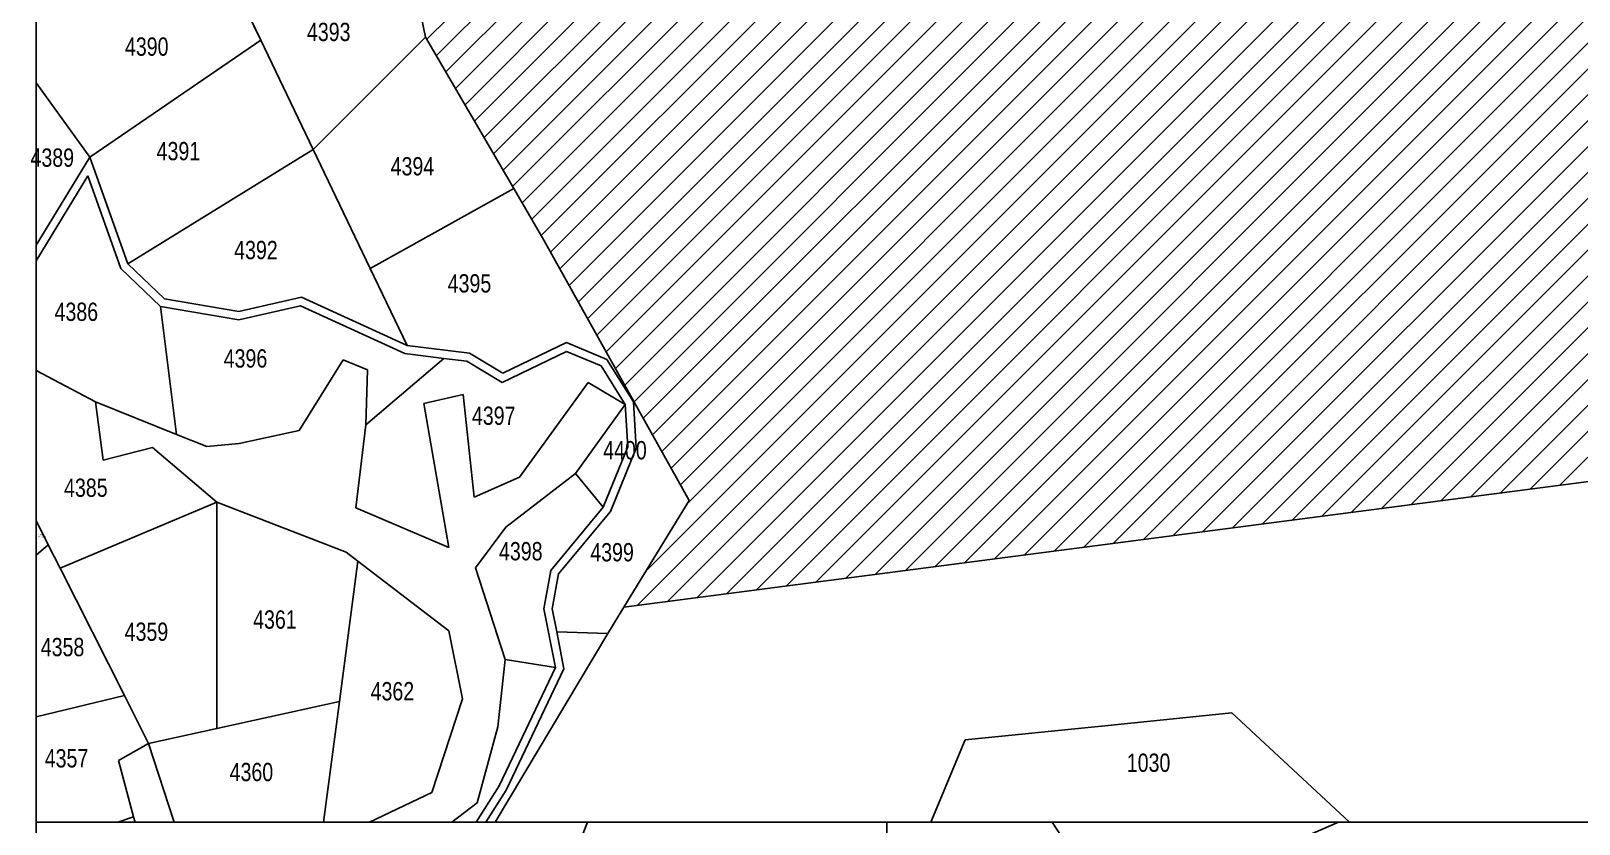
# Model space of a CAD drawing. Header units: metres. Extents: x -750 to 1235, y -4011 to -2636.
# Drawn here: x -750.2 to -538.8, y -2933.1 to -2824.8 of the extents above; entities that cross this region are included whole.
import ezdxf

# ---------------------------------------------------------------- set-up
doc = ezdxf.new("R2010")
doc.units = ezdxf.units.M
doc.header["$MEASUREMENT"] = 0
for name, color, linetype in [('EDIT2', 7, 'CONTINUOUS'), ('LOTS', 8, 'CONTINUOUS'), ('NO_LOT', 7, 'CONTINUOUS')]:
    doc.layers.add(name, color=color, linetype=linetype)
doc.styles.add('MtXpl_MS_Shell_Dlg_2', font='')
doc.styles.get('MtXpl_MS_Shell_Dlg_2').set_extended_font_data('MS Shell Dlg 2')

msp = doc.modelspace()

# ---------------------------------------------------------------- hatches: boundary and pattern name
at = {"layer": 'EDIT2'}
h = msp.add_hatch(dxfattribs=at)
h.set_pattern_fill('ANSI31', color=20, scale=20)
h.set_pattern_definition([(45, (-7466.406, -4264.5997), (-1.76776695, 1.76776695), [])])
h.paths.add_polyline_path([(-636.42, -2721.83), (-497.1, -2781.91), (-426.17, -2755.61), (-450.44, -2784.07), (-458.09, -2791.61), (-464.84, -2798.25), (-471.55, -2809.24), (-473.81, -2815.5), (-480.55, -2828.36), (-490.49, -2834.34), (-495.56, -2831.51), (-499.9, -2836.45), (-510.03, -2847.99), (-522.09, -2861.78), (-531.84, -2872.93), (-538.18, -2881.31), (-536.39, -2886.17), (-669.23, -2903.45), (-660.33, -2888.9), (-667.88, -2875.37), (-680.16, -2853.38), (-684.27, -2846.32), (-696.33, -2825.63), (-698.63, -2814.61), (-687.64, -2800.27), (-671.93, -2805.17), (-674.04, -2784.62), (-674.28, -2779.99), (-674.79, -2770.02), (-662.43, -2742.03), (-660.37, -2741.28), (-641.63, -2734.43)])

# ---------------------------------------------------------------- linework, layer by layer
at = {"layer": 'EDIT2', "color": 7}
for p, q in [((-749.54, -2635.63), (-749.54, -4010.63)), ((-749.54, -2932.83), (-377.07, -2932.83))]:
    msp.add_line(p, q, dxfattribs=at)
at = {"layer": 'LOTS', "color": 10}
for p, q in [((-698.63, -2814.61), (-696.33, -2825.63)), ((-696.33, -2825.63), (-684.27, -2846.32)), ((-684.27, -2846.32), (-680.16, -2853.38)), ((-680.16, -2853.38), (-667.88, -2875.37)), ((-667.88, -2875.37), (-660.33, -2888.9)), ((-669.23, -2903.45), (-536.39, -2886.17)), ((-660.33, -2888.9), (-669.23, -2903.45))]:
    msp.add_line(p, q, dxfattribs=at)
at = {"layer": 'LOTS', "color": 7}
for p, q in [((-718.86, -2826.06), (-723.09, -2817.26)), ((-723.09, -2817.26), (-718.86, -2826.06)), ((-718.86, -2826.06), (-742.21, -2842.03)), ((-742.21, -2842.03), (-718.86, -2826.06)), ((-711.69, -2840.99), (-718.86, -2826.06)), ((-718.86, -2826.06), (-711.69, -2840.99)), ((-696.33, -2825.63), (-711.69, -2840.99)), ((-711.69, -2840.99), (-696.33, -2825.63)), ((-749.54, -2831.89), (-742.21, -2842.03)), ((-742.21, -2842.03), (-749.54, -2831.89)), ((-742.21, -2842.03), (-749.54, -2854.06)), ((-737.01, -2856.58), (-742.21, -2842.03)), ((-737.01, -2856.58), (-711.69, -2840.99)), ((-711.69, -2840.99), (-737.01, -2856.58)), ((-711.69, -2840.99), (-703.88, -2857.25)), ((-703.88, -2857.25), (-711.69, -2840.99)), ((-749.54, -2856.19), (-742.49, -2844.6)), ((-742.49, -2844.6), (-737.98, -2857.21)), ((-684.27, -2846.32), (-703.88, -2857.25)), ((-703.88, -2857.25), (-684.27, -2846.32)), ((-731.99, -2861.38), (-737.01, -2856.58)), ((-737.98, -2857.21), (-732.53, -2862.43)), ((-703.88, -2857.25), (-698.84, -2867.75)), ((-698.84, -2867.75), (-703.88, -2857.25)), ((-713.27, -2861.15), (-721.85, -2863.09)), ((-698.84, -2867.75), (-713.27, -2861.15)), ((-730.37, -2879.88), (-732.53, -2862.43)), ((-732.53, -2862.43), (-721.83, -2864.23)), ((-732.53, -2862.43), (-730.37, -2879.88)), ((-721.85, -2863.09), (-731.99, -2861.38)), ((-721.83, -2864.23), (-713.4, -2862.32)), ((-713.4, -2862.32), (-699.16, -2868.83)), ((-677.09, -2867.34), (-685.8, -2871.52)), ((-671.58, -2869.65), (-677.09, -2867.34)), ((-707.6, -2869.71), (-713.6, -2879.37)), ((-704.28, -2871.07), (-707.6, -2869.71)), ((-693.82, -2869.5), (-704.49, -2878.56)), ((-704.49, -2878.56), (-693.82, -2869.5)), ((-699.16, -2868.83), (-693.82, -2869.5)), ((-690.31, -2868.81), (-698.84, -2867.75)), ((-693.82, -2869.5), (-690.7, -2869.89)), ((-685.8, -2871.52), (-690.31, -2868.81)), ((-685.87, -2872.79), (-677.07, -2868.56)), ((-677.07, -2868.56), (-672.34, -2870.54)), ((-667.95, -2875.42), (-671.58, -2869.65)), ((-749.54, -2871.15), (-741.43, -2875.45)), ((-741.43, -2875.45), (-749.54, -2871.15)), ((-704.49, -2878.56), (-704.28, -2871.07)), ((-690.7, -2869.89), (-685.87, -2872.79)), ((-672.34, -2870.54), (-669.05, -2875.78)), ((-674.14, -2872.8), (-683.5, -2885.72)), ((-669.05, -2875.78), (-674.14, -2872.8)), ((-741.43, -2875.45), (-740.38, -2883.41)), ((-730.37, -2879.88), (-741.43, -2875.45)), ((-691.19, -2874.43), (-696.59, -2875.68)), ((-696.59, -2875.68), (-693.16, -2895.32)), ((-689.7, -2888.46), (-691.19, -2874.43)), ((-675.84, -2885.21), (-669.05, -2875.78)), ((-669.05, -2875.78), (-668.7, -2881.59)), ((-667.88, -2875.37), (-667.95, -2875.42)), ((-667.95, -2875.42), (-667.88, -2875.37)), ((-667.57, -2881.77), (-667.95, -2875.42)), ((-726.2, -2881.55), (-730.37, -2879.88)), ((-713.6, -2879.37), (-721.78, -2881.11)), ((-705.85, -2889.91), (-704.49, -2878.56)), ((-740.38, -2883.41), (-733.65, -2881.69)), ((-733.65, -2881.69), (-724.84, -2889.13)), ((-721.78, -2881.11), (-726.2, -2881.55)), ((-668.7, -2881.59), (-672.05, -2889.83)), ((-671.08, -2890.41), (-667.57, -2881.77)), ((-683.5, -2885.72), (-689.7, -2888.46)), ((-685.39, -2892.57), (-675.84, -2885.21)), ((-675.84, -2885.21), (-672.05, -2889.83)), ((-672.05, -2889.83), (-675.84, -2885.21)), ((-724.84, -2889.13), (-746.26, -2898.15)), ((-746.26, -2898.15), (-724.84, -2889.13)), ((-724.84, -2889.13), (-724.84, -2920.03)), ((-724.84, -2920.03), (-724.84, -2889.13)), ((-724.84, -2889.13), (-707.16, -2895.97)), ((-693.16, -2895.32), (-705.85, -2889.91)), ((-672.05, -2889.83), (-679.23, -2898.46)), ((-678.18, -2898.94), (-671.08, -2890.41)), ((-749.54, -2891.65), (-747.87, -2894.97)), ((-747.87, -2894.97), (-749.54, -2891.65)), ((-689.53, -2898.1), (-685.39, -2892.57)), ((-747.87, -2894.97), (-749.54, -2896.36)), ((-749.54, -2896.36), (-747.87, -2894.97)), ((-746.26, -2898.15), (-747.87, -2894.97)), ((-747.87, -2894.97), (-746.26, -2898.15)), ((-705.58, -2897.18), (-708.1, -2916.34)), ((-708.1, -2916.34), (-705.58, -2897.18)), ((-707.16, -2895.97), (-705.58, -2897.18)), ((-705.58, -2897.18), (-693.16, -2906.7)), ((-746.26, -2898.15), (-737.48, -2915.55)), ((-737.48, -2915.55), (-746.26, -2898.15)), ((-685.45, -2910.61), (-689.53, -2898.1)), ((-679.23, -2898.46), (-680.17, -2903.71)), ((-679.04, -2903.7), (-678.18, -2898.94)), ((-671.43, -2907.06), (-669.23, -2903.45)), ((-680.17, -2903.71), (-678.6, -2911.72)), ((-678.42, -2906.85), (-679.04, -2903.7)), ((-693.16, -2906.7), (-691.28, -2915.99)), ((-671.43, -2907.06), (-686.84, -2932.83)), ((-671.43, -2907.06), (-678.42, -2906.85)), ((-677.45, -2911.87), (-678.42, -2906.85)), ((-678.42, -2906.85), (-671.43, -2907.06)), ((-686.46, -2919.81), (-685.45, -2910.61)), ((-678.6, -2911.72), (-686.3, -2927.89)), ((-678.6, -2911.72), (-685.45, -2910.61)), ((-685.45, -2910.61), (-678.6, -2911.72)), ((-685.32, -2928.44), (-677.45, -2911.87)), ((-749.54, -2918.44), (-737.48, -2915.55)), ((-737.48, -2915.55), (-749.54, -2918.44)), ((-737.48, -2915.55), (-734.17, -2922.1)), ((-734.17, -2922.1), (-737.48, -2915.55)), ((-691.28, -2915.99), (-695.5, -2928.79)), ((-724.84, -2920.03), (-708.1, -2916.34)), ((-708.1, -2916.34), (-724.84, -2920.03)), ((-708.1, -2916.34), (-710.26, -2932.83)), ((-710.26, -2932.83), (-708.1, -2916.34)), ((-603.53, -2919.69), (-586.17, -2917.88)), ((-586.17, -2917.88), (-570.1, -2932.83)), ((-724.84, -2920.03), (-734.17, -2922.1)), ((-734.17, -2922.1), (-724.84, -2920.03)), ((-689.27, -2930.21), (-686.46, -2919.81)), ((-622.62, -2921.59), (-603.53, -2919.69)), ((-734.17, -2922.1), (-738.28, -2924.41)), ((-730.69, -2932.83), (-734.17, -2922.1)), ((-627.31, -2932.83), (-622.62, -2921.59)), ((-738.28, -2924.41), (-736.22, -2932.1)), ((-695.5, -2928.79), (-704, -2932.83)), ((-686.3, -2927.89), (-689.42, -2932.83)), ((-688.09, -2932.83), (-685.32, -2928.44)), ((-692.73, -2932.83), (-689.27, -2930.21)), ((-738.35, -2932.83), (-736.22, -2932.1)), ((-736.22, -2932.1), (-738.35, -2932.83)), ((-736.22, -2932.1), (-736.02, -2932.83)), ((-674.19, -2932.83), (-729.65, -3070.68)), ((-633.32, -2932.83), (-634.09, -3045.98)), ((-610.73, -2932.83), (-567.69, -2998.93)), ((-571.61, -2932.83), (-587.45, -2939.66))]:
    msp.add_line(p, q, dxfattribs=at)

# ---------------------------------------------------------------- texts
at = {"layer": 'NO_LOT', "color": 7, "linetype": 'Continuous', "style": 'MtXpl_MS_Shell_Dlg_2', "width": 0.8}
for s, p in [('4393', (-712.54, -2826.18)), ('4390', (-737.4, -2828.18)), ('4391', (-733.07, -2842.45)), ('4389', (-750.3, -2843.34)), ('4394', (-701.1, -2844.52)), ('4392', (-722.48, -2855.96)), ('4395', (-693.31, -2860.51)), ('4386', (-747.02, -2864.39)), ('4396', (-723.91, -2870.76)), ('4397', (-690, -2878.58)), ('4400', (-672.07, -2883.29)), ('4385', (-745.72, -2888.41)), ('4398', (-686.3, -2897.08)), ('4399', (-673.83, -2897.22)), ('4359', (-737.44, -2908.07)), ('4361', (-719.89, -2906.41)), ('4358', (-748.9, -2910.17)), ('4362', (-703.84, -2916.2)), ('4357', (-748.36, -2925.36)), ('4360', (-723.1, -2927.23)), ('1030', (-600.54, -2925.96))]:
    msp.add_text(s, height=2.5, dxfattribs=at).set_placement(p)
at = {"layer": 'NO_LOT', "color": 7, "linetype": 'Continuous', "style": 'MtXpl_MS_Shell_Dlg_2'}
for s, p in [('4384', (-749.24, -2893.66)), ('PA92850', (-749.24, -2893.92))]:
    msp.add_text(s, height=0.184, dxfattribs=at).set_placement(p)

doc.saveas('drawing.dxf')
